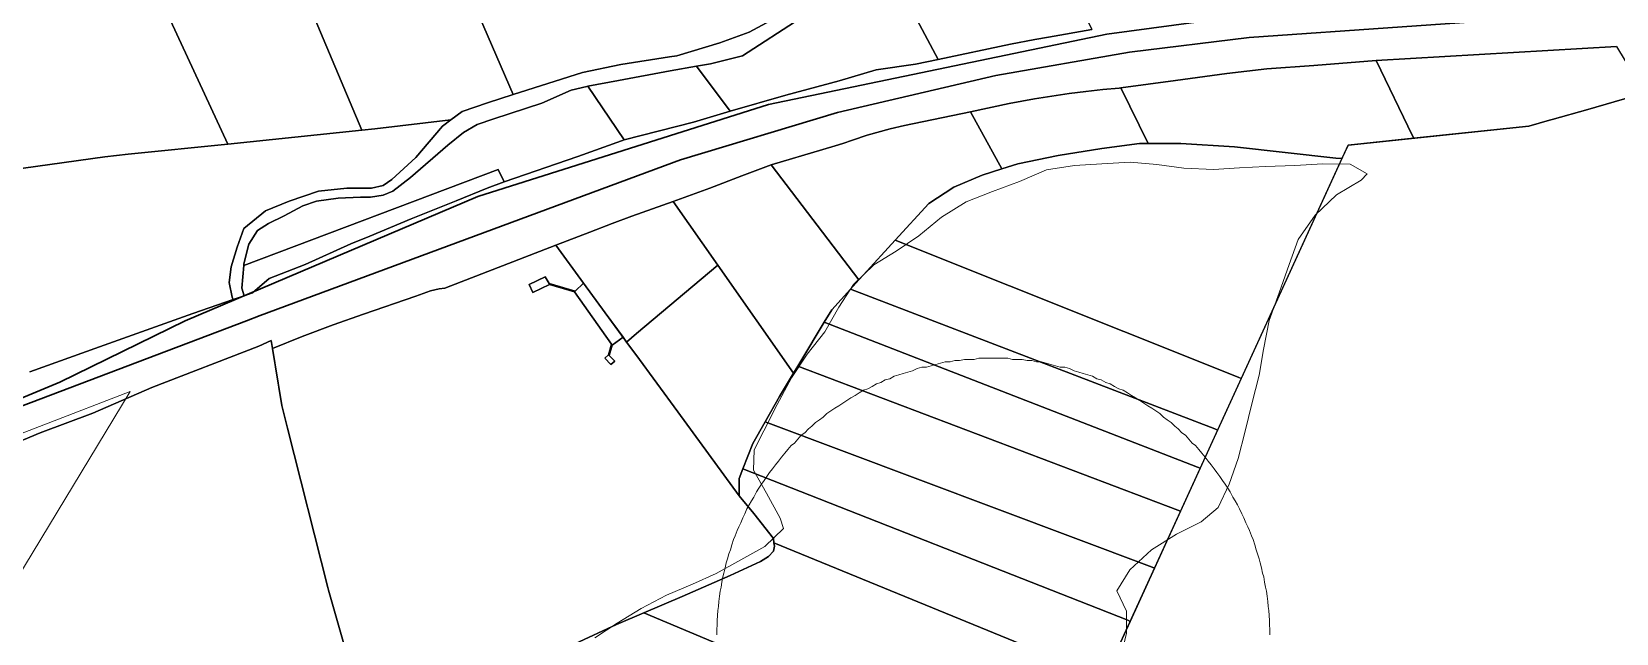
# Model space of a CAD drawing. Header units: metres. Extents: x 3 to 1027712, y 40 to 4430649.
# Drawn here: x 509908 to 510524, y 4410421 to 4410655 of the extents above; entities that cross this region are included whole.
import ezdxf

# ---------------------------------------------------------------- set-up
doc = ezdxf.new("R2010")
doc.units = ezdxf.units.M
doc.header["$MEASUREMENT"] = 0
doc.layers.add('A.ES.SDGC.CP.07003.cadastralparcel — CadastralParcel', color=1, linetype='Continuous')
doc.layers.add('Carreteras_5_km', color=2, linetype='Continuous', lineweight=30)
doc.layers.add('Tuberias_distribucion_agua_ABAQUA', color=5, linetype='Continuous', lineweight=30)
for name, color, linetype, lineweight, true_color in [('Habitats_5_km', 7, 'Continuous', 9, 0xbefad2), ('Humedales_5_km', 7, 'Continuous', 9, 0xdbcafc), ('Lagunas_5_km', 7, 'Continuous', 9, 0xbff2e1)]:
    doc.layers.add(name, color=color, linetype=linetype, lineweight=lineweight, true_color=true_color)

msp = doc.modelspace()

# ---------------------------------------------------------------- linework, layer by layer
at = {"layer": 'A.ES.SDGC.CP.07003.cadastralparcel — CadastralParcel', "color": 7, "linetype": 'Continuous', "flags": 128}
for points in [[(510105, 4410757.09), (510082.19, 4410807.7), (510074.79, 4410827.2), (510078.15, 4410832.82), (510079.45, 4410832.91), (510081.81, 4410833.75), (510085, 4410835.6), (510092.24, 4410841.48), (510107.71, 4410853.75), (510118.99, 4410861.51), (510160.8, 4410776.85), (510170.33, 4410757.65), (510213.56, 4410670.62), (510207.96, 4410667.01), (510195.01, 4410659.02), (510186.63, 4410654.45), (510175.2, 4410650.26), (510158.44, 4410645.31), (510155.57, 4410644.86), (510136.73, 4410641.89), (510121.87, 4410638.84), (510094.82, 4410630.2), (510051.9, 4410729.56), (510105, 4410757.09)], [(509983.96, 4410611.02), (509935.31, 4410716.14), (509935.47, 4410716.23), (509936.05, 4410716.58), (509973.38, 4410745.51), (509977.81, 4410748.72), (509995.12, 4410706.27), (509997.19, 4410701.19), (509999.29, 4410696.04), (509999.5, 4410695.53), (510003.9, 4410692.6), (510036.14, 4410616.44), (509983.96, 4410611.02)], [(509999.29, 4410696.04), (509997.19, 4410701.19), (510002.45, 4410703.92), (510051.9, 4410729.56), (510094.82, 4410630.2), (510084.92, 4410627.04), (510075.01, 4410623.62), (510070.71, 4410620.39), (510041.16, 4410616.96), (510036.14, 4410616.44), (510003.9, 4410692.6), (509999.5, 4410695.53), (509999.29, 4410696.04)], [(510260.09, 4410643.85), (510240.33, 4410680.93), (510264.72, 4410696.29), (510291.33, 4410714.99), (510319.69, 4410655.5), (510302.92, 4410652.53), (510297.57, 4410651.6), (510288.08, 4410649.78), (510260.09, 4410643.85)], [(510179.16, 4410623.81), (510166.12, 4410641.23), (510171.57, 4410642.16), (510183.96, 4410645.28), (510206.43, 4410659.75), (510236.91, 4410678.78), (510240.33, 4410680.93), (510260.09, 4410643.85), (510251.27, 4410641.98), (510235.97, 4410639.89), (510221.53, 4410635.51), (510200.85, 4410630.05), (510179.16, 4410623.81)], [(510523.66, 4410648.85), (510534.14, 4410631.49), (510534.64, 4410630.78), (510529.83, 4410629.41), (510512.48, 4410624.46), (510498.66, 4410620.52), (510497.59, 4410620.22), (510489.56, 4410617.93), (510444.89, 4410613.26), (510444.41, 4410614.21), (510430.22, 4410643.42), (510523.66, 4410648.85)], [(510138.08, 4410612.58), (510123.92, 4410633.47), (510135.76, 4410635.69), (510155.95, 4410639.49), (510166.12, 4410641.23), (510179.16, 4410623.81), (510164.99, 4410619.52), (510138.08, 4410612.58)], [(510430.22, 4410643.42), (510444.41, 4410614.21), (510444.89, 4410613.26), (510419.32, 4410610.59), (510416.95, 4410605.4), (510414.59, 4410605.47), (510375.23, 4410609.91), (510354.27, 4410611.24), (510341.67, 4410611.24), (510330.97, 4410632.84), (510352.26, 4410635.63), (510372.16, 4410638.38), (510387.73, 4410640.17), (510405.95, 4410641.56), (510430.22, 4410643.42)], [(510091.39, 4410596.26), (510089.12, 4410601.09), (509990.19, 4410563.81), (509990.25, 4410564.51), (509992.15, 4410572.12), (509995.58, 4410577.45), (509999.77, 4410580.11), (510005.86, 4410583.16), (510013.1, 4410586.96), (510018.43, 4410588.87), (510026.82, 4410590.01), (510035.58, 4410590.39), (510039.39, 4410590.39), (510044.34, 4410591.15), (510048.15, 4410592.67), (510055, 4410598), (510069.48, 4410610.56), (510075.58, 4410615.51), (510080.91, 4410618.56), (510087.38, 4410620.84), (510106.05, 4410626.93), (510117.48, 4410631.88), (510123.57, 4410633.4), (510123.92, 4410633.47), (510138.08, 4410612.58), (510137.03, 4410612.3), (510119.98, 4410606.1), (510091.39, 4410596.26)], [(510330.97, 4410632.84), (510341.67, 4410611.24), (510338.3, 4410611.24), (510323.66, 4410609.24), (510306.69, 4410606.58), (510291.05, 4410603.26), (510284.76, 4410601.31), (510272.62, 4410623.56), (510287.68, 4410626.79), (510297.51, 4410628.59), (510305.9, 4410629.92), (510310.98, 4410630.65), (510317.35, 4410631.44), (510324.03, 4410632.16), (510330.34, 4410632.73), (510330.97, 4410632.84)], [(510272.62, 4410623.56), (510284.76, 4410601.31), (510277.07, 4410598.94), (510266.09, 4410594.28), (510256.44, 4410587.96), (510243.3, 4410573.63), (510230.97, 4410560.19), (510229.25, 4410558.28), (510195.11, 4410602.9), (510215.24, 4410608.89), (510219.98, 4410610.25), (510222.98, 4410611.2), (510226.79, 4410612.57), (510232.48, 4410614.42), (510241.35, 4410616.89), (510246.96, 4410618.19), (510272.62, 4410623.56)], [(510414.59, 4410605.47), (510416.95, 4410605.4), (510377.81, 4410519.92), (510376.65, 4410520.42), (510243.3, 4410573.63), (510256.44, 4410587.96), (510266.09, 4410594.28), (510277.07, 4410598.94), (510284.76, 4410601.31), (510291.05, 4410603.26), (510306.69, 4410606.58), (510323.66, 4410609.24), (510338.3, 4410611.24), (510341.67, 4410611.24), (510354.27, 4410611.24), (510375.23, 4410609.91), (510414.59, 4410605.47)], [(510195.11, 4410602.9), (510229.25, 4410558.28), (510226, 4410554.68), (510218.66, 4410546.56), (510215.78, 4410541.75), (510206.68, 4410526.61), (510205.51, 4410524.69), (510203.88, 4410522.02), (510174.38, 4410564), (510157.02, 4410588.71), (510171.24, 4410593.85), (510183.73, 4410598.59), (510195.11, 4410602.9)], [(509990.3, 4410552.03), (509989.48, 4410554.99), (509990.19, 4410563.81), (510089.12, 4410601.09), (510091.39, 4410596.26), (510084.75, 4410593.87), (510072.68, 4410588.98), (510055.31, 4410581.95), (510039.14, 4410575.22), (510031.86, 4410572.19), (510014.09, 4410564.17), (510000.06, 4410558.77), (509993.63, 4410553.17), (509990.3, 4410552.03)], [(510157.02, 4410588.71), (510174.38, 4410564), (510142.85, 4410537.39), (510138.95, 4410534.1), (510138.4, 4410534.85), (510130.6, 4410545.48), (510122.2, 4410556.94), (510111.4, 4410571.66), (510124.64, 4410576.8), (510133.35, 4410580.15), (510141.03, 4410583.03), (510145.02, 4410584.45), (510157.02, 4410588.71)], [(510376.65, 4410520.42), (510377.81, 4410519.92), (510368.62, 4410499.85), (510367.53, 4410500.35), (510226, 4410554.68), (510229.25, 4410558.28), (510230.97, 4410560.19), (510243.3, 4410573.63), (510376.65, 4410520.42)], [(510137.58, 4410535.97), (510133.33, 4410532.86), (510132.23, 4410528.87), (510134.37, 4410526.7), (510132.9, 4410525.31), (510130.52, 4410527.82), (510131.94, 4410529.16), (510133.03, 4410533.29), (510118.68, 4410553.61), (510108.99, 4410556.47), (510102.59, 4410553.36), (510101.1, 4410556.42), (510107.37, 4410559.46), (510108.82, 4410556.78), (510118.93, 4410553.84), (510122.2, 4410556.94), (510130.6, 4410545.48), (510137.58, 4410535.97)], [(510142.54, 4410529.19), (510138.95, 4410534.1), (510142.85, 4410537.39), (510174.38, 4410564), (510203.88, 4410522.02), (510198.36, 4410512.97), (510192.83, 4410503.16), (510188.05, 4410494.69), (510184.18, 4410484.79), (510182.72, 4410481.06), (510182.72, 4410474.41), (510158.83, 4410506.98), (510142.54, 4410529.19)], [(510367.53, 4410500.35), (510368.62, 4410499.85), (510361.84, 4410485.04), (510360.77, 4410485.46), (510215.78, 4410541.75), (510218.66, 4410546.56), (510226, 4410554.68), (510367.53, 4410500.35)], [(510360.77, 4410485.46), (510361.84, 4410485.04), (510354.19, 4410468.34), (510353.19, 4410468.77), (510205.51, 4410524.69), (510206.68, 4410526.61), (510215.78, 4410541.75), (510360.77, 4410485.46)], [(510353.19, 4410468.77), (510354.19, 4410468.34), (510344.07, 4410446.23), (510343.13, 4410446.6), (510192.83, 4410503.16), (510198.36, 4410512.97), (510203.88, 4410522.02), (510205.51, 4410524.69), (510353.19, 4410468.77)], [(510343.13, 4410446.6), (510344.07, 4410446.23), (510334.63, 4410425.6), (510333.77, 4410425.99), (510184.18, 4410484.79), (510188.05, 4410494.69), (510192.83, 4410503.16), (510343.13, 4410446.6)], [(510333.77, 4410425.99), (510334.63, 4410425.6), (510327.65, 4410410.36), (510326.74, 4410408.37), (510313.73, 4410407.94), (510196.22, 4410456.11), (510196.03, 4410457.78), (510188.38, 4410467.43), (510182.72, 4410474.41), (510182.72, 4410481.06), (510184.18, 4410484.79), (510333.77, 4410425.99)], [(510295.11, 4410366.13), (510145.64, 4410428.88), (510160.51, 4410435.24), (510179.18, 4410443.4), (510191.04, 4410448.81), (510194.04, 4410450.8), (510196.03, 4410452.8), (510196.37, 4410454.79), (510196.22, 4410456.11), (510313.73, 4410407.94), (510298.33, 4410373.36), (510295.11, 4410366.13)], [(510286.45, 4410346.68), (510118.13, 4410416.3), (510118.9, 4410416.8), (510135.1, 4410424.36), (510145.64, 4410428.88), (510295.11, 4410366.13), (510286.45, 4410346.68)]]:
    msp.add_lwpolyline(points, close=True, dxfattribs=at)
for points in [[(509935.31, 4410716.14), (509983.96, 4410611.02), (509945.31, 4410607.01), (509936.26, 4410606.07), (509893.34, 4410600.13), (509877.23, 4410597.9), (509876.69, 4410598.15), (509872.83, 4410599.91), (509857.26, 4410606.98), (509831.77, 4410618.78), (509832.31, 4410622), (509836.5, 4410632.66), (509842.14, 4410639.76), (509750.76, 4410763.21)], [(510206.43, 4410659.75), (510183.96, 4410645.28), (510171.57, 4410642.16), (510166.12, 4410641.23), (510155.95, 4410639.49), (510135.76, 4410635.69), (510123.92, 4410633.47), (510123.57, 4410633.4), (510117.48, 4410631.88), (510106.05, 4410626.93), (510087.38, 4410620.84), (510080.91, 4410618.56), (510075.58, 4410615.51), (510069.48, 4410610.56), (510055, 4410598), (510048.15, 4410592.67), (510044.34, 4410591.15), (510039.39, 4410590.39), (510035.58, 4410590.39), (510026.82, 4410590.01), (510018.43, 4410588.87), (510013.1, 4410586.96), (510005.86, 4410583.16), (509999.77, 4410580.11), (509995.58, 4410577.45), (509992.15, 4410572.12), (509990.25, 4410564.51), (509990.19, 4410563.81), (509989.48, 4410554.99), (509990.3, 4410552.03), (509986.1, 4410550.61), (509985.69, 4410551.56), (509984.54, 4410557.27), (509985.27, 4410563.37), (509987.59, 4410570.97), (509990.26, 4410578.2), (509998.64, 4410585.06), (510007.78, 4410588.86), (510019.21, 4410592.67), (510030.26, 4410593.81), (510039.78, 4410593.81), (510044.35, 4410594.95), (510047.78, 4410597.24), (510057.11, 4410605.73), (510067.4, 4410617.91), (510070.71, 4410620.39), (510075.01, 4410623.62), (510084.92, 4410627.04), (510094.82, 4410630.2), (510121.87, 4410638.84), (510136.73, 4410641.89), (510155.57, 4410644.86), (510158.44, 4410645.31), (510175.2, 4410650.26), (510186.63, 4410654.45), (510195.01, 4410659.02)], [(509907.05, 4410522.56), (509934.17, 4410532.17), (509970.45, 4410545.22), (509986.1, 4410550.61), (509990.3, 4410552.03), (509993.63, 4410553.17), (510000.06, 4410558.77), (510014.09, 4410564.17), (510031.86, 4410572.19), (510039.14, 4410575.22), (510055.31, 4410581.95), (510072.68, 4410588.98), (510084.75, 4410593.87), (510091.39, 4410596.26), (510119.98, 4410606.1), (510137.03, 4410612.3), (510138.08, 4410612.58), (510164.99, 4410619.52), (510179.16, 4410623.81), (510200.85, 4410630.05), (510221.53, 4410635.51), (510235.97, 4410639.89), (510251.27, 4410641.98), (510260.09, 4410643.85), (510288.08, 4410649.78), (510297.57, 4410651.6), (510302.92, 4410652.53), (510319.69, 4410655.5)], [(510523.66, 4410648.85), (510430.22, 4410643.42), (510405.95, 4410641.56), (510387.73, 4410640.17), (510372.16, 4410638.38), (510352.26, 4410635.63), (510330.97, 4410632.84), (510330.34, 4410632.73), (510324.03, 4410632.16), (510317.35, 4410631.44), (510310.98, 4410630.65), (510305.9, 4410629.92), (510297.51, 4410628.59), (510287.68, 4410626.79), (510272.62, 4410623.56), (510246.96, 4410618.19), (510241.35, 4410616.89), (510232.48, 4410614.42), (510226.79, 4410612.57), (510222.98, 4410611.2), (510219.98, 4410610.25), (510215.24, 4410608.89), (510195.11, 4410602.9), (510183.73, 4410598.59), (510171.24, 4410593.85), (510157.02, 4410588.71), (510145.02, 4410584.45), (510141.03, 4410583.03), (510133.35, 4410580.15), (510124.64, 4410576.8), (510111.4, 4410571.66), (510068.32, 4410554.96), (510066.15, 4410554.74), (510062.79, 4410553.93), (510057.02, 4410551.97), (510036.75, 4410544.94), (510024.95, 4410540.8), (510012.92, 4410536.3), (510001.38, 4410531.63), (510000.89, 4410534.64), (509996.09, 4410532.53), (509954.49, 4410516.39), (509931.6, 4410506.44), (509911.13, 4410498.79), (509875.85, 4410484.11)], [(510326.74, 4410408.37), (510419.32, 4410610.59), (510489.56, 4410617.93), (510497.59, 4410620.22), (510498.66, 4410620.52), (510512.48, 4410624.46), (510529.83, 4410629.41)], [(509893.34, 4410600.13), (509936.26, 4410606.07), (509945.31, 4410607.01), (509983.96, 4410611.02), (510036.14, 4410616.44), (510041.16, 4410616.96), (510070.71, 4410620.39), (510067.4, 4410617.91), (510057.11, 4410605.73), (510047.78, 4410597.24), (510044.35, 4410594.95), (510039.78, 4410593.81), (510030.26, 4410593.81), (510019.21, 4410592.67), (510007.78, 4410588.86), (509998.64, 4410585.06), (509990.26, 4410578.2), (509987.59, 4410570.97), (509985.27, 4410563.37), (509984.54, 4410557.27), (509985.69, 4410551.56), (509986.1, 4410550.61), (509970.45, 4410545.22), (509934.17, 4410532.17), (509907.05, 4410522.56)], [(510032.21, 4410406.04), (510023.14, 4410437.77), (510022.88, 4410438.8), (510007.22, 4410500.63), (510004.99, 4410509.43), (510001.38, 4410531.63), (510012.92, 4410536.3), (510024.95, 4410540.8), (510036.75, 4410544.94), (510057.02, 4410551.97), (510062.79, 4410553.93), (510066.15, 4410554.74), (510068.32, 4410554.96), (510111.4, 4410571.66), (510122.2, 4410556.94), (510118.93, 4410553.84), (510108.82, 4410556.78), (510107.37, 4410559.46), (510101.1, 4410556.42), (510102.59, 4410553.36), (510108.99, 4410556.47), (510118.68, 4410553.61), (510133.03, 4410533.29), (510131.94, 4410529.16), (510130.52, 4410527.82), (510132.9, 4410525.31), (510134.37, 4410526.7), (510132.23, 4410528.87), (510133.33, 4410532.86), (510137.58, 4410535.97), (510137.58, 4410535.97), (510138.4, 4410534.85), (510138.95, 4410534.1), (510142.54, 4410529.19), (510158.83, 4410506.98), (510182.72, 4410474.41), (510188.38, 4410467.43), (510196.03, 4410457.78), (510196.22, 4410456.11), (510196.37, 4410454.79), (510196.03, 4410452.8), (510194.04, 4410450.8), (510191.04, 4410448.81), (510179.18, 4410443.4), (510160.51, 4410435.24), (510145.64, 4410428.88), (510135.1, 4410424.36), (510118.9, 4410416.8)], [(509875.85, 4410484.11), (509911.13, 4410498.79), (509931.6, 4410506.44), (509954.49, 4410516.39), (509996.09, 4410532.53), (510000.89, 4410534.64), (510000.89, 4410534.64), (510004.99, 4410509.43), (510007.22, 4410500.63), (510022.88, 4410438.8), (510023.14, 4410437.77), (510032.21, 4410406.04), (510013.89, 4410408.01), (509997.77, 4410409.46), (509987.7, 4410407.61), (509982.07, 4410405.81), (509977.17, 4410402.22), (509973.41, 4410398.86), (509967.06, 4410392.37), (509956.88, 4410365.62), (509947.46, 4410338.99), (509928.66, 4410298.22), (509904.12, 4410286.68)]]:
    msp.add_lwpolyline(points, dxfattribs=at)
at = {"layer": 'Carreteras_5_km'}
msp.add_line((509991.21, 4410542.32, 2.05), (509996.56, 4410544.35, 2.05), dxfattribs=at)
for points in [[(509996.56, 4410544.35, 2.05), (510159.97, 4410604.85, 1.81), (510220.9, 4410623.25, 1.73), (510282.42, 4410637.59, 1.61), (510334.41, 4410646.65, 1.55), (510380.82, 4410652.41, 1.41), (510618.69, 4410669.03, 1.12)], [(509438.1, 4410332.64, 1.75), (509880.1, 4410500.2, 0.15), (509991.21, 4410542.32, 2.05)]]:
    msp.add_polyline3d(points, dxfattribs=at)
at = {"layer": 'Habitats_5_km'}
msp.add_lwpolyline([(510174.05, 4410420.36), (510174.05, 4410422.36), (510174.12, 4410424.36), (510174.18, 4410425.86), (510174.3, 4410427.86), (510174.46, 4410429.86), (510174.62, 4410431.36), (510174.84, 4410433.36), (510175.09, 4410435.36), (510175.37, 4410437.36), (510175.68, 4410438.86), (510176.02, 4410440.86), (510176.4, 4410442.86), (510176.8, 4410444.36), (510177.24, 4410446.36), (510177.71, 4410448.36), (510178.21, 4410449.86), (510178.74, 4410451.86), (510179.3, 4410453.36), (510179.9, 4410455.36), (510180.52, 4410457.36), (510181.18, 4410458.86), (510181.87, 4410460.86), (510182.59, 4410462.36), (510183.34, 4410463.86), (510184.12, 4410465.86), (510184.9, 4410467.36), (510185.74, 4410469.36), (510186.62, 4410470.86), (510187.52, 4410472.36), (510188.43, 4410473.86), (510189.4, 4410475.86), (510190.37, 4410477.36), (510191.37, 4410478.86), (510192.4, 4410480.36), (510193.46, 4410481.86), (510194.55, 4410483.36), (510195.68, 4410484.86), (510196.8, 4410486.36), (510197.99, 4410487.86), (510199.18, 4410489.36), (510200.4, 4410490.86), (510201.62, 4410492.36), (510202.9, 4410493.86), (510204.18, 4410494.86), (510205.49, 4410496.36), (510206.84, 4410497.86), (510208.21, 4410498.86), (510209.59, 4410500.36), (510210.99, 4410501.36), (510212.4, 4410502.86), (510213.87, 4410503.86), (510215.34, 4410504.86), (510216.8, 4410506.36), (510218.34, 4410507.36), (510219.84, 4410508.36), (510221.4, 4410509.36), (510222.96, 4410510.36), (510224.52, 4410511.36), (510226.15, 4410512.36), (510227.74, 4410513.36), (510229.37, 4410514.36), (510231.02, 4410515.36), (510232.68, 4410515.86), (510234.37, 4410516.86), (510236.06, 4410517.86), (510237.77, 4410518.36), (510239.49, 4410519.36), (510241.21, 4410519.86), (510242.96, 4410520.86), (510244.71, 4410521.36), (510246.49, 4410521.86), (510248.27, 4410522.36), (510250.06, 4410522.86), (510251.87, 4410523.86), (510253.65, 4410524.36), (510255.46, 4410524.36), (510257.31, 4410524.86), (510259.12, 4410525.36), (510260.96, 4410525.86), (510262.81, 4410526.36), (510264.65, 4410526.36), (510266.52, 4410526.86), (510268.37, 4410526.86), (510270.24, 4410527.36), (510272.09, 4410527.36), (510273.96, 4410527.36), (510275.84, 4410527.86), (510277.71, 4410527.86), (510279.59, 4410527.86), (510281.46, 4410527.86), (510283.34, 4410527.86), (510285.21, 4410527.86), (510287.09, 4410527.86), (510288.96, 4410527.36), (510290.84, 4410527.36), (510292.68, 4410527.36), (510294.56, 4410526.86), (510296.4, 4410526.86), (510298.27, 4410526.36), (510300.12, 4410526.36), (510301.96, 4410525.86), (510303.81, 4410525.36), (510305.62, 4410524.86), (510307.46, 4410524.36), (510309.27, 4410524.36), (510311.06, 4410523.86), (510312.87, 4410522.86), (510314.65, 4410522.36), (510316.43, 4410521.86), (510318.21, 4410521.36), (510319.96, 4410520.86), (510321.71, 4410519.86), (510323.43, 4410519.36), (510325.15, 4410518.36), (510326.87, 4410517.86), (510328.56, 4410516.86), (510330.24, 4410515.86), (510331.9, 4410515.36), (510333.56, 4410514.36), (510335.18, 4410513.36), (510336.77, 4410512.36), (510338.4, 4410511.36), (510339.96, 4410510.36), (510341.52, 4410509.36), (510343.09, 4410508.36), (510344.59, 4410507.36), (510346.12, 4410506.36), (510347.59, 4410504.86), (510349.06, 4410503.86), (510350.52, 4410502.86), (510351.93, 4410501.36), (510353.34, 4410500.36), (510354.71, 4410498.86), (510356.09, 4410497.86), (510357.43, 4410496.36), (510358.74, 4410494.86), (510360.03, 4410493.86), (510361.31, 4410492.36), (510362.53, 4410490.86), (510363.74, 4410489.36), (510364.93, 4410487.86), (510366.12, 4410486.36), (510367.24, 4410484.86), (510368.37, 4410483.36), (510369.46, 4410481.86), (510370.53, 4410480.36), (510371.56, 4410478.86), (510372.56, 4410477.36), (510373.53, 4410475.86), (510374.49, 4410473.86), (510375.4, 4410472.36), (510376.31, 4410470.86), (510377.18, 4410469.36), (510378.03, 4410467.36), (510378.81, 4410465.86), (510379.59, 4410463.86), (510380.34, 4410462.36), (510381.06, 4410460.86), (510381.74, 4410458.86), (510382.4, 4410457.36), (510383.03, 4410455.36), (510383.62, 4410453.36), (510384.18, 4410451.86), (510384.71, 4410449.86), (510385.21, 4410448.36), (510385.68, 4410446.36), (510386.12, 4410444.36), (510386.53, 4410442.86), (510386.9, 4410440.86), (510387.24, 4410438.86), (510387.56, 4410437.36), (510387.84, 4410435.36), (510388.09, 4410433.36), (510388.31, 4410431.36), (510388.46, 4410429.86), (510388.62, 4410427.86), (510388.74, 4410425.86), (510388.81, 4410424.36), (510388.87, 4410422.36), (510388.87, 4410420.36)], dxfattribs=at)
at = {"layer": 'Humedales_5_km'}
msp.add_polyline3d([(509744.67, 4410437.17, 1), (509946.07, 4410514.85, 1), (509898.69, 4410436.57, 1), (509847.2, 4410414.6, 1), (509835.52, 4410388.5, 1), (509848.57, 4410359.67, 1), (509835.61, 4410259.22, 1), (509835.16, 4410255.74, 1), (509834.84, 4410253.23, 1), (509820.54, 4410246.98, 1), (509698.19, 4410193.5, 1), (509687.89, 4410246.37, 1), (509620.87, 4410253.88, 1), (509608.24, 4410255.29, 1), (509552.62, 4410363.1, 1)], close=True, dxfattribs=at)
at = {"layer": 'Lagunas_5_km'}
msp.add_polyline3d([(510126.67, 4410419.13, 2), (510135.27, 4410424.83, 2), (510144.57, 4410430.63, 2), (510154.47, 4410435.73, 2), (510164.57, 4410440.03, 2), (510173.77, 4410444.23, 2), (510183.37, 4410449.53, 2), (510192.67, 4410454.63, 2), (510199.87, 4410461.63, 2), (510199.87, 4410461.63, 2), (510198.57, 4410465.63, 2), (510193.27, 4410475.33, 2), (510188.27, 4410484.33, 2), (510188.47, 4410492.23, 2), (510192.27, 4410499.63, 2), (510197.47, 4410509.83, 2), (510203.07, 4410520.13, 2), (510209.07, 4410529.43, 2), (510215.97, 4410538.03, 2), (510221.37, 4410547.63, 2), (510227.07, 4410556.43, 2), (510234.97, 4410564.03, 2), (510243.77, 4410569.43, 2), (510252.47, 4410575.33, 2), (510261.37, 4410582.63, 2), (510270.97, 4410588.53, 2), (510281.17, 4410592.63, 2), (510291.67, 4410596.43, 2), (510302.07, 4410600.93, 2), (510312.97, 4410602.63, 2), (510323.57, 4410603.33, 2), (510334.67, 4410603.93, 2), (510344.97, 4410603.03, 2), (510355.47, 4410601.63, 2), (510366.97, 4410601.13, 2), (510377.17, 4410601.73, 2), (510387.17, 4410602.23, 2), (510398.67, 4410602.73, 2), (510409.47, 4410603.33, 2), (510420.17, 4410603.13, 2), (510426.76, 4410599.43, 2), (510424.37, 4410596.93, 2), (510414.87, 4410591.33, 2), (510406.47, 4410583.43, 2), (510399.86, 4410573.93, 2), (510396.47, 4410564.23, 2), (510392.57, 4410553.23, 2), (510388.67, 4410542.43, 2), (510386.46, 4410531.13, 2), (510384.77, 4410521.23, 2), (510381.97, 4410510.13, 2), (510379.37, 4410499.53, 2), (510376.66, 4410488.83, 2), (510373.07, 4410478.93, 2), (510368.77, 4410469.83, 2), (510362.27, 4410464.23, 2), (510352.66, 4410459.43, 2), (510342.97, 4410453.33, 2), (510334.47, 4410445.63, 2), (510329.47, 4410437.43, 2), (510333.26, 4410429.59, 2), (510333.26, 4410421.04, 2), (510330.17, 4410408.38, 2)], dxfattribs=at)
at = {"layer": 'Tuberias_distribucion_agua_ABAQUA'}
msp.add_lwpolyline([(511171.42, 4410685.87), (511059.66, 4410651.16), (511003.35, 4410643.54), (510933.29, 4410642.69), (510853.28, 4410654.12), (510723.53, 4410676.98), (510627.22, 4410677.19), (510626.16, 4410685.87), (510601.61, 4410686.93), (510504.03, 4410677.62), (510388.25, 4410662.16), (510325.59, 4410653.7), (510194.15, 4410626.39), (510081.12, 4410590.62), (509967.45, 4410542.36), (509918.77, 4410518.44), (509864.16, 4410495.79), (509785.42, 4410470.61), (509740.33, 4410455.58), (509705.41, 4410440.34), (509521.68, 4410377.26), (509426.64, 4410343.6)], dxfattribs=at)

doc.saveas('drawing.dxf')
